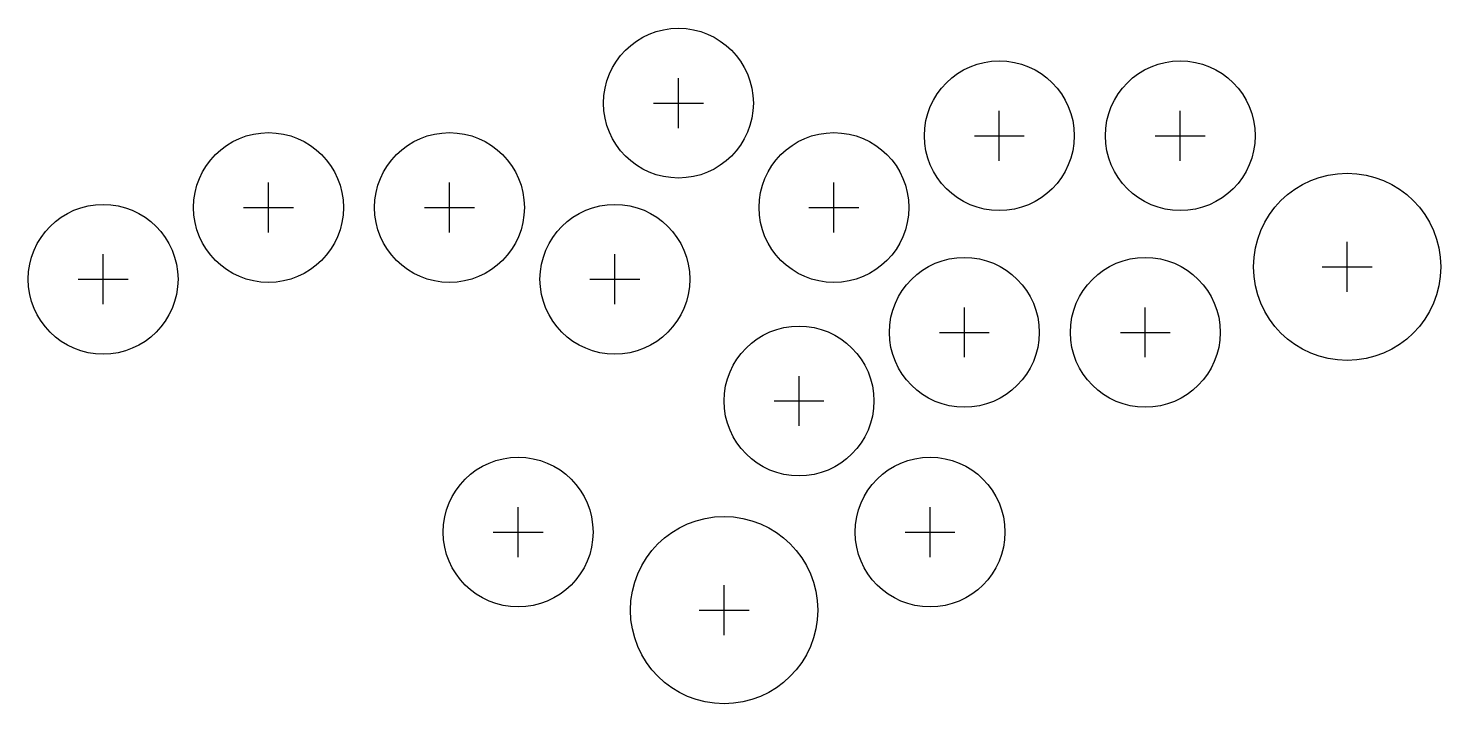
# Model space of a CAD drawing. Header units: millimetres. Extents: x -112 to 115, y -56 to 53.
import ezdxf

# ---------------------------------------------------------------- set-up
doc = ezdxf.new("R2010")
doc.units = ezdxf.units.MM
for name, color, linetype in [('BUTTONS_24', 1, 'Continuous'), ('BUTTONS_30', 5, 'Continuous'), ('REFERENCE', 8, 'Continuous')]:
    doc.layers.add(name, color=color, linetype=linetype)

msp = doc.modelspace()

# ---------------------------------------------------------------- linework, layer by layer
at = {"layer": 'BUTTONS_24'}
for centre in [(-7.481, 40.612), (43.934, 35.391), (72.933, 35.391), (-73.171, 23.891), (-44.169, 23.891), (17.429, 23.891), (-99.668, 12.391), (-17.67, 12.391), (38.329, 3.892), (67.327, 3.892), (11.836, -7.107), (-33.167, -28.109), (32.832, -28.109)]:
    msp.add_circle(centre, 12, dxfattribs=at)
at = {"layer": 'BUTTONS_30'}
for centre in [(99.668, 14.386), (-0.168, -40.612)]:
    msp.add_circle(centre, 15, dxfattribs=at)
at = {"layer": 'REFERENCE'}
for p, q in [((-7.481, 36.612), (-7.481, 44.612)), ((-11.481, 40.612), (-3.481, 40.612)), ((43.934, 31.391), (43.934, 39.391)), ((72.933, 31.391), (72.933, 39.391)), ((39.934, 35.391), (47.934, 35.391)), ((68.933, 35.391), (76.933, 35.391)), ((-73.171, 19.891), (-73.171, 27.891)), ((-44.169, 19.891), (-44.169, 27.891)), ((17.429, 19.891), (17.429, 27.891)), ((-77.171, 23.891), (-69.171, 23.891)), ((-48.169, 23.891), (-40.169, 23.891)), ((13.429, 23.891), (21.429, 23.891)), ((99.668, 10.386), (99.668, 18.386)), ((-99.668, 8.391), (-99.668, 16.391)), ((-17.67, 8.391), (-17.67, 16.391)), ((95.668, 14.386), (103.668, 14.386)), ((-103.668, 12.391), (-95.668, 12.391)), ((-21.67, 12.391), (-13.67, 12.391)), ((38.329, -0.108), (38.329, 7.892)), ((67.327, -0.108), (67.327, 7.892)), ((34.329, 3.892), (42.329, 3.892)), ((63.327, 3.892), (71.327, 3.892)), ((11.836, -11.107), (11.836, -3.107)), ((7.836, -7.107), (15.836, -7.107)), ((-33.167, -32.109), (-33.167, -24.109)), ((32.832, -32.109), (32.832, -24.109)), ((-37.167, -28.109), (-29.167, -28.109)), ((28.832, -28.109), (36.832, -28.109)), ((-0.168, -44.612), (-0.168, -36.612)), ((-4.168, -40.612), (3.832, -40.612))]:
    msp.add_line(p, q, dxfattribs=at)

doc.saveas('drawing.dxf')
